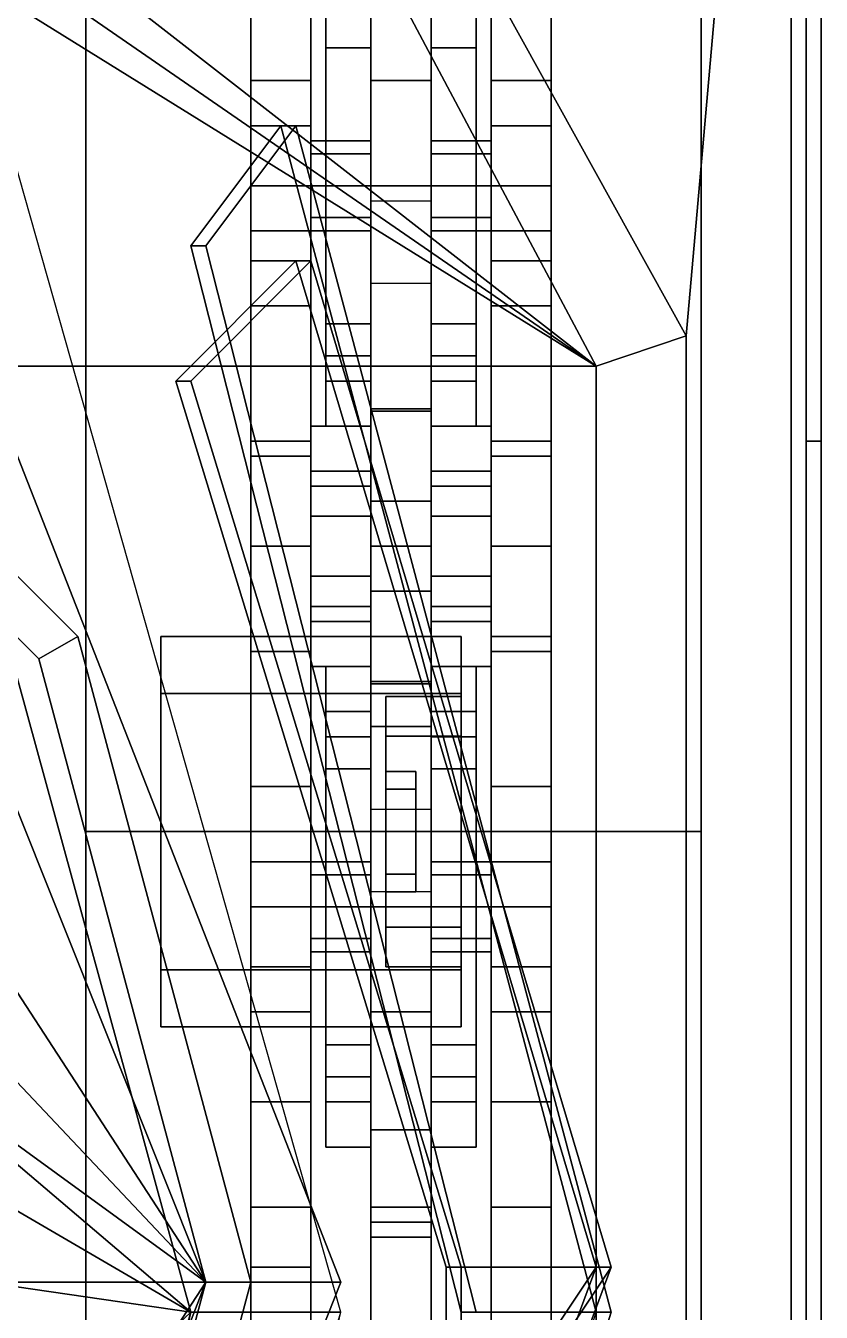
# Model space of a CAD drawing. Header units: millimetres. Extents: x -1.2 to 1.2, y -3.5 to 10.4.
# Drawn here: x 0.71 to 1.24, y -0.35 to 0.507 of the extents above; entities that cross this region are included whole.
import ezdxf

# ---------------------------------------------------------------- set-up
doc = ezdxf.new("R2010")
doc.units = ezdxf.units.MM
for name, color, linetype in [('fenders', 6, 'Continuous'), ('side_screens', 3, 'Continuous'), ('suspension', 5, 'Continuous'), ('tracks', 3, 'Continuous'), ('turret', 2, 'Continuous'), ('turret_screens', 3, 'Continuous'), ('wheels', 2, 'Continuous')]:
    doc.layers.add(name, color=color, linetype=linetype)

msp = doc.modelspace()

# ---------------------------------------------------------------- linework, layer by layer
for points in [[(0.71, 1.09332, 1.18587), (0.71, 0.99364, 1.46), (1.09, 0.28, 1.46), (1.15, 0.3, 1.15203)], [(1.09, 0.28, 1.46), (0.71, 0.99364, 1.46), (0.3495, 0.8895, 1.46), (0.37, 0.84, 1.46)], [(1.09, 0.28, 1.46), (1.09, 0.28, 1.46), (0.37, 0.84, 1.46), (0.3495, 0.7905, 1.46)], [(1.09, 0.28, 1.46), (1.09, 0.28, 1.46), (0.3495, 0.7905, 1.46), (0.3, 0.77, 1.46)], [(0.3, 0.77, 1.46), (-0.69, 0.63, 1.46), (-1.09, 0.28, 1.46), (1.09, 0.28, 1.46)], [(1.15, 0.3, 1.15203), (1.09, 0.28, 1.46), (1.09, -0.81, 1.46), (1.15, -0.77, 1.10637)], [(1.09, 0.28, 1.46), (-1.09, 0.28, 1.46), (-1.09, -0.81, 1.46), (1.09, -0.81, 1.46)]]:
    msp.add_3dface(points)
at = {"layer": 'fenders'}
for points in [[(1.22, 1.15, 1.03), (1.22, 1.11, 1.14), (1.22, -2.56, 1.03), (1.22, -2.54332, 0.89)], [(1.22, 1.11, 1.14), (1.22, 1.09332, 1.18587), (1.22, -2.56, 1.03)], [(1.22, 1.09332, 1.18587), (0.71, 1.09332, 1.18587), (1.15, 0.3, 1.15203)], [(1.22, 1.09332, 1.18587), (1.15, 0.3, 1.15203), (1.15, -0.77, 1.10637), (1.22, -2.56, 1.03)]]:
    msp.add_3dface(points, dxfattribs=at)
at = {"layer": 'side_screens'}
for points in [[(1.23, 1.64, 0.69), (1.23, 1.32, 0.43), (1.23, -3.13, 0.43), (1.23, -3.21, 0.51)], [(1.23, 1.64, 1.22), (1.23, 1.64, 0.69), (1.23, -3.21, 0.51), (1.23, -3.21, 0.95)], [(1.23, 0.23, 1.5), (1.23, 1.64, 1.22), (1.23, -3.21, 0.95), (1.23, -2.9, 1.39)], [(1.24, 1.64, 1.22), (1.23, 1.64, 1.22), (1.23, 0.23, 1.5), (1.24, 0.23, 1.5)], [(1.24, -3.21, 0.51), (1.24, -3.13, 0.43), (1.24, 1.32, 0.43), (1.24, 1.64, 0.69)], [(1.24, -3.21, 0.95), (1.24, -3.21, 0.51), (1.24, 1.64, 0.69), (1.24, 1.64, 1.22)], [(1.24, -2.9, 1.39), (1.24, -3.21, 0.95), (1.24, 1.64, 1.22), (1.24, 0.23, 1.5)], [(1.24, -3.13, 0.43), (1.23, -3.13, 0.43), (1.23, 1.32, 0.43), (1.24, 1.32, 0.43)], [(1.23, 0.23, 1.5), (1.23, 0.23, 1.5), (1.23, -2.9, 1.39), (1.23, -1.76, 1.5)], [(1.24, 0.23, 1.5), (1.23, 0.23, 1.5), (1.23, -1.76, 1.5), (1.24, -1.76, 1.5)], [(1.24, -1.76, 1.5), (1.24, -2.9, 1.39), (1.24, 0.23, 1.5)]]:
    msp.add_3dface(points, dxfattribs=at)
at = {"layer": 'suspension'}
for points in [[(0.9, 0.93, 0.28), (0.86, 0.93, 0.28), (0.86, 0.37, 0.28), (0.9, 0.37, 0.28)], [(0.9, 0.37, 0.22), (0.86, 0.37, 0.22), (0.86, 0.93, 0.22), (0.9, 0.93, 0.22)], [(0.9, 0.37, 0.28), (0.9, 0.37, 0.22), (0.9, 0.93, 0.22), (0.9, 0.93, 0.28)], [(1.06, 0.37, 0.22), (1.02, 0.37, 0.22), (1.02, 0.93, 0.22), (1.06, 0.93, 0.22)], [(1.06, 0.93, 0.28), (1.02, 0.93, 0.28), (1.02, 0.37, 0.28), (1.06, 0.37, 0.28)], [(1.06, 0.37, 0.28), (1.06, 0.37, 0.22), (1.06, 0.93, 0.22), (1.06, 0.93, 0.28)], [(0.98, -0.43, 0.51), (0.94, -0.43, 0.51), (0.94, 0.75, 0.51), (0.98, 0.75, 0.51)], [(0.98, -0.43, 0.54), (0.98, -0.43, 0.51), (0.98, 0.75, 0.51), (0.98, 0.75, 0.54)], [(0.98, -0.28, 0.59), (0.98, -0.43, 0.54), (0.98, 0.75, 0.54), (0.98, 0.6, 0.59)], [(1.06, 0.53, 0.52), (1.06, 0.47, 0.43), (1.06, 0.6, 0.37), (1.06, 0.64, 0.46)], [(0.9, 0.47, 0.43), (0.86, 0.47, 0.43), (0.86, 0.6, 0.37), (0.9, 0.6, 0.37)], [(0.98, 0.6, 0.59), (0.94, 0.6, 0.59), (0.94, 0.47, 0.59), (0.98, 0.47, 0.59)], [(1.06, 0.47, 0.43), (1.02, 0.47, 0.43), (1.02, 0.6, 0.37), (1.06, 0.6, 0.37)], [(0.9, 0.53, 0.52), (0.86, 0.53, 0.52), (0.86, 0.44, 0.54), (0.9, 0.44, 0.54)], [(1.06, 0.53, 0.52), (1.02, 0.53, 0.52), (1.02, 0.44, 0.54), (1.06, 0.44, 0.54)], [(1.06, 0.44, 0.54), (1.06, 0.4, 0.44), (1.06, 0.47, 0.43), (1.06, 0.53, 0.52)], [(0.9, 0.4, 0.44), (0.86, 0.4, 0.44), (0.86, 0.47, 0.43), (0.9, 0.47, 0.43)], [(0.98, 0.47, 0.59), (0.94, 0.47, 0.59), (0.94, 0.47, 0.62), (0.98, 0.47, 0.62)], [(0.98, 0.47, 0.62), (0.94, 0.47, 0.62), (0.94, 0.28, 0.7), (0.98, 0.28, 0.7)], [(0.98, 0.28, 0.7), (0.98, 0.39, 0.59), (0.98, 0.47, 0.59), (0.98, 0.47, 0.62)], [(1.06, 0.4, 0.44), (1.02, 0.4, 0.44), (1.02, 0.47, 0.43), (1.06, 0.47, 0.43)], [(0.9, 0.44, 0.54), (0.86, 0.44, 0.54), (0.86, 0.32, 0.54), (0.9, 0.32, 0.54)], [(1.06, 0.44, 0.54), (1.02, 0.44, 0.54), (1.02, 0.32, 0.54), (1.06, 0.32, 0.54)], [(1.06, 0.32, 0.54), (1.06, 0.35, 0.44), (1.06, 0.4, 0.44), (1.06, 0.44, 0.54)], [(0.9, 0.35, 0.44), (0.86, 0.35, 0.44), (0.86, 0.4, 0.44), (0.9, 0.4, 0.44)], [(1.06, 0.35, 0.44), (1.02, 0.35, 0.44), (1.02, 0.4, 0.44), (1.06, 0.4, 0.44)], [(0.98, 0.28, 0.63), (0.94, 0.28, 0.63), (0.94, 0.39, 0.59), (0.98, 0.39, 0.59)], [(0.98, 0.28, 0.7), (0.98, 0.28, 0.63), (0.98, 0.39, 0.59), (0.98, 0.28, 0.7)], [(0.98, -0.015, 0.61), (0.98, -0.07, 0.59), (0.98, 0.39, 0.59), (0.98, 0.335, 0.61)], [(0.86, 0.37, 0.28), (0.86, 0.37, 0.22), (0.9, 0.37, 0.22), (0.9, 0.37, 0.28)], [(1.02, 0.37, 0.28), (1.02, 0.37, 0.22), (1.06, 0.37, 0.22), (1.06, 0.37, 0.28)], [(0.9, 0.23, 0.41), (0.86, 0.23, 0.41), (0.86, 0.35, 0.44), (0.9, 0.35, 0.44)], [(1.06, 0.23, 0.41), (1.02, 0.23, 0.41), (1.02, 0.35, 0.44), (1.06, 0.35, 0.44)], [(1.06, 0.22, 0.5), (1.06, 0.23, 0.41), (1.06, 0.35, 0.44), (1.06, 0.32, 0.54)], [(0.98, 0.335, 0.61), (0.94, 0.335, 0.61), (0.94, 0.25, 0.61), (0.98, 0.25, 0.61)], [(0.9, 0.32, 0.54), (0.86, 0.32, 0.54), (0.86, 0.22, 0.5), (0.9, 0.22, 0.5)], [(1.06, 0.32, 0.54), (1.02, 0.32, 0.54), (1.02, 0.22, 0.5), (1.06, 0.22, 0.5)], [(0.94, 0.28, 0.79), (0.94, 0.16, 0.82), (0.98, 0.16, 0.82), (0.98, 0.28, 0.79)], [(0.98, 0.25, 0.61), (0.94, 0.25, 0.61), (0.94, 0.28, 0.63), (0.98, 0.28, 0.63)], [(0.98, 0.28, 0.7), (0.94, 0.28, 0.7), (0.94, 0.28, 0.79), (0.98, 0.28, 0.79)], [(0.98, 0.28, 0.79), (0.98, 0.16, 0.82), (0.98, 0.25, 0.61), (0.98, 0.28, 0.63)], [(0.98, 0.16, 0.82), (0.98, 0.16, 0.82), (0.98, 0.07, 0.61), (0.98, 0.25, 0.61)], [(0.94, 0.21, 0.44), (0.9, 0.21, 0.44), (0.9, 0.24, 0.75), (0.94, 0.24, 0.75)], [(0.94, 0.24, 0.75), (0.9, 0.24, 0.75), (0.9, 0.18, 0.78), (0.94, 0.18, 0.78)], [(1.02, 0.21, 0.44), (0.98, 0.21, 0.44), (0.98, 0.24, 0.75), (1.02, 0.24, 0.75)], [(1.02, 0.24, 0.75), (0.98, 0.24, 0.75), (0.98, 0.18, 0.78), (1.02, 0.18, 0.78)], [(0.98, 0.24, 0.75), (0.98, 0.21, 0.44), (0.98, 0.11, 0.44), (0.98, 0.08, 0.75)], [(0.98, 0.18, 0.78), (0.98, 0.24, 0.75), (0.98, 0.08, 0.75), (0.98, 0.14, 0.78)], [(1.02, 0.08, 0.75), (1.02, 0.11, 0.44), (1.02, 0.21, 0.44), (1.02, 0.24, 0.75)], [(1.02, 0.14, 0.78), (1.02, 0.08, 0.75), (1.02, 0.24, 0.75), (1.02, 0.18, 0.78)], [(0.9, 0.16, 0.41), (0.86, 0.16, 0.41), (0.86, 0.23, 0.41), (0.9, 0.23, 0.41)], [(1.06, 0.16, 0.41), (1.02, 0.16, 0.41), (1.02, 0.23, 0.41), (1.06, 0.23, 0.41)], [(1.06, 0.23, 0.74), (1.02, 0.23, 0.74), (1.02, -1.85, 0.74), (1.06, -1.85, 0.74)], [(1.06, 0.23, 0.68), (1.02, 0.23, 0.68), (1.02, 0.23, 0.74), (1.06, 0.23, 0.74)], [(1.06, -1.85, 0.68), (1.02, -1.85, 0.68), (1.02, 0.23, 0.68), (1.06, 0.23, 0.68)], [(1.06, 0.16, 0.44), (1.06, 0.16, 0.41), (1.06, 0.23, 0.41), (1.06, 0.22, 0.5)], [(1.06, -1.85, 0.74), (1.06, -1.85, 0.68), (1.06, 0.23, 0.68), (1.06, 0.23, 0.74)], [(0.9, 0.22, 0.5), (0.86, 0.22, 0.5), (0.86, 0.16, 0.44), (0.9, 0.16, 0.44)], [(1.06, 0.22, 0.5), (1.02, 0.22, 0.5), (1.02, 0.16, 0.44), (1.06, 0.16, 0.44)], [(0.9, 0.2, 0.33), (0.9, 0.21, 0.44), (0.94, 0.21, 0.44), (0.94, 0.2, 0.33)], [(0.98, 0.2, 0.33), (0.98, 0.21, 0.44), (1.02, 0.21, 0.44), (1.02, 0.2, 0.33)], [(0.98, 0.12, 0.33), (0.98, 0.11, 0.44), (0.98, 0.21, 0.44), (0.98, 0.2, 0.33)], [(1.02, 0.2, 0.33), (1.02, 0.21, 0.44), (1.02, 0.11, 0.44), (1.02, 0.12, 0.33)], [(0.94, 0.12, 0.33), (0.9, 0.12, 0.33), (0.9, 0.2, 0.33), (0.94, 0.2, 0.33)], [(1.02, 0.12, 0.33), (0.98, 0.12, 0.33), (0.98, 0.2, 0.33), (1.02, 0.2, 0.33)], [(0.94, 0.18, 0.78), (0.9, 0.18, 0.78), (0.9, 0.14, 0.78), (0.94, 0.14, 0.78)], [(1.02, 0.18, 0.78), (0.98, 0.18, 0.78), (0.98, 0.14, 0.78), (1.02, 0.14, 0.78)], [(0.86, 0.1, 0.5), (0.9, 0.1, 0.5), (0.9, 0.16, 0.44), (0.86, 0.16, 0.44)], [(0.86, 0.16, 0.41), (0.9, 0.16, 0.41), (0.9, 0.09, 0.41), (0.86, 0.09, 0.41)], [(0.98, 0.04, 0.79), (0.98, 0.16, 0.82), (0.94, 0.16, 0.82), (0.94, 0.04, 0.79)], [(0.98, 0.04, 0.63), (0.98, 0.07, 0.61), (0.98, 0.16, 0.82), (0.98, 0.04, 0.79)], [(1.02, 0.16, 0.41), (1.06, 0.16, 0.41), (1.06, 0.09, 0.41), (1.02, 0.09, 0.41)], [(1.02, 0.1, 0.5), (1.06, 0.1, 0.5), (1.06, 0.16, 0.44), (1.02, 0.16, 0.44)], [(1.06, 0.1, 0.5), (1.06, 0.09, 0.41), (1.06, 0.16, 0.41), (1.06, 0.16, 0.44)], [(0.9, 0.14, 0.78), (0.9, 0.08, 0.75), (0.94, 0.08, 0.75), (0.94, 0.14, 0.78)], [(0.98, 0.14, 0.78), (0.98, 0.08, 0.75), (1.02, 0.08, 0.75), (1.02, 0.14, 0.78)], [(0.94, 0.11, 0.44), (0.9, 0.11, 0.44), (0.9, 0.12, 0.33), (0.94, 0.12, 0.33)], [(1.02, 0.11, 0.44), (0.98, 0.11, 0.44), (0.98, 0.12, 0.33), (1.02, 0.12, 0.33)], [(0.9, 0.08, 0.75), (0.9, 0.11, 0.44), (0.94, 0.11, 0.44), (0.94, 0.08, 0.75)], [(0.98, 0.08, 0.75), (0.98, 0.11, 0.44), (1.02, 0.11, 0.44), (1.02, 0.08, 0.75)], [(0.86, 0, 0.54), (0.9, 0, 0.54), (0.9, 0.1, 0.5), (0.86, 0.1, 0.5)], [(1.02, 0, 0.54), (1.06, 0, 0.54), (1.06, 0.1, 0.5), (1.02, 0.1, 0.5)], [(1.06, 0, 0.54), (1.06, -0.03, 0.44), (1.06, 0.09, 0.41), (1.06, 0.1, 0.5)], [(0.86, 0.09, 0.41), (0.9, 0.09, 0.41), (0.9, -0.03, 0.44), (0.86, -0.03, 0.44)], [(1.02, 0.09, 0.41), (1.06, 0.09, 0.41), (1.06, -0.03, 0.44), (1.02, -0.03, 0.44)], [(0.94, 0.07, 0.61), (0.98, 0.07, 0.61), (0.98, 0.04, 0.63), (0.94, 0.04, 0.63)], [(0.98, 0.07, 0.61), (0.94, 0.07, 0.61), (0.94, -0.015, 0.61), (0.98, -0.015, 0.61)], [(0.94, 0.04, 0.7), (0.98, 0.04, 0.7), (0.98, 0.04, 0.79), (0.94, 0.04, 0.79)], [(0.94, -0.15, 0.62), (0.98, -0.15, 0.62), (0.98, 0.04, 0.7), (0.94, 0.04, 0.7)], [(0.94, 0.04, 0.63), (0.98, 0.04, 0.63), (0.98, -0.07, 0.59), (0.94, -0.07, 0.59)], [(0.98, 0.04, 0.7), (0.98, -0.07, 0.59), (0.98, 0.04, 0.63), (0.98, 0.04, 0.7)], [(0.98, -0.15, 0.62), (0.98, -0.15, 0.59), (0.98, -0.07, 0.59), (0.98, 0.04, 0.7)], [(0.86, -0.12, 0.54), (0.9, -0.12, 0.54), (0.9, 0, 0.54), (0.86, 0, 0.54)], [(1.02, -0.12, 0.54), (1.06, -0.12, 0.54), (1.06, 0, 0.54), (1.02, 0, 0.54)], [(1.06, -0.12, 0.54), (1.06, -0.08, 0.44), (1.06, -0.03, 0.44), (1.06, 0, 0.54)], [(0.86, -0.03, 0.44), (0.9, -0.03, 0.44), (0.9, -0.08, 0.44), (0.86, -0.08, 0.44)], [(1.02, -0.03, 0.44), (1.06, -0.03, 0.44), (1.06, -0.08, 0.44), (1.02, -0.08, 0.44)], [(0.9, -0.61, 0.22), (0.86, -0.61, 0.22), (0.86, -0.05, 0.22), (0.9, -0.05, 0.22)], [(0.9, -0.05, 0.22), (0.86, -0.05, 0.22), (0.86, -0.05, 0.28), (0.9, -0.05, 0.28)], [(0.9, -0.05, 0.28), (0.86, -0.05, 0.28), (0.86, -0.61, 0.28), (0.9, -0.61, 0.28)], [(0.9, -0.61, 0.28), (0.9, -0.61, 0.22), (0.9, -0.05, 0.22), (0.9, -0.05, 0.28)], [(1.06, -0.05, 0.28), (1.02, -0.05, 0.28), (1.02, -0.61, 0.28), (1.06, -0.61, 0.28)], [(1.06, -0.61, 0.22), (1.02, -0.61, 0.22), (1.02, -0.05, 0.22), (1.06, -0.05, 0.22)], [(1.06, -0.05, 0.22), (1.02, -0.05, 0.22), (1.02, -0.05, 0.28), (1.06, -0.05, 0.28)], [(1.06, -0.61, 0.28), (1.06, -0.61, 0.22), (1.06, -0.05, 0.22), (1.06, -0.05, 0.28)], [(0.86, -0.08, 0.44), (0.9, -0.08, 0.44), (0.9, -0.15, 0.43), (0.86, -0.15, 0.43)], [(1.02, -0.08, 0.44), (1.06, -0.08, 0.44), (1.06, -0.15, 0.43), (1.02, -0.15, 0.43)], [(1.06, -0.21, 0.52), (1.06, -0.15, 0.43), (1.06, -0.08, 0.44), (1.06, -0.12, 0.54)], [(0.86, -0.21, 0.52), (0.9, -0.21, 0.52), (0.9, -0.12, 0.54), (0.86, -0.12, 0.54)], [(1.02, -0.21, 0.52), (1.06, -0.21, 0.52), (1.06, -0.12, 0.54), (1.02, -0.12, 0.54)], [(0.86, -0.15, 0.43), (0.9, -0.15, 0.43), (0.9, -0.28, 0.37), (0.86, -0.28, 0.37)], [(0.94, -0.15, 0.59), (0.98, -0.15, 0.59), (0.98, -0.15, 0.62), (0.94, -0.15, 0.62)], [(0.94, -0.15, 0.59), (0.94, -0.28, 0.59), (0.98, -0.28, 0.59), (0.98, -0.15, 0.59)], [(1.02, -0.15, 0.43), (1.06, -0.15, 0.43), (1.06, -0.28, 0.37), (1.02, -0.28, 0.37)], [(1.06, -0.32, 0.46), (1.06, -0.28, 0.37), (1.06, -0.15, 0.43), (1.06, -0.21, 0.52)], [(0.86, -0.32, 0.46), (0.9, -0.32, 0.46), (0.9, -0.21, 0.52), (0.86, -0.21, 0.52)], [(1.02, -0.32, 0.46), (1.06, -0.32, 0.46), (1.06, -0.21, 0.52), (1.02, -0.21, 0.52)], [(0.86, -0.28, 0.37), (0.9, -0.28, 0.37), (0.9, -0.36, 0.37), (0.86, -0.36, 0.37)], [(0.94, -0.28, 0.59), (0.94, -0.43, 0.54), (0.98, -0.43, 0.54), (0.98, -0.28, 0.59)], [(1.02, -0.28, 0.37), (1.06, -0.28, 0.37), (1.06, -0.36, 0.37), (1.02, -0.36, 0.37)], [(1.06, -0.38, 0.43), (1.06, -0.36, 0.37), (1.06, -0.28, 0.37), (1.06, -0.32, 0.46)], [(0.98, -0.3, 0.19), (0.94, -0.3, 0.19), (0.94, -0.3, 0.44), (0.98, -0.3, 0.44)], [(0.98, -0.36, 0.19), (0.94, -0.36, 0.19), (0.94, -0.3, 0.19), (0.98, -0.3, 0.19)], [(0.98, -0.3, 0.44), (0.98, -0.36, 0.44), (0.98, -0.36, 0.19), (0.98, -0.3, 0.19)], [(0.9, -0.36, 0.52), (0.9, -0.32, 0.46), (0.86, -0.32, 0.46), (0.86, -0.36, 0.52)], [(1.06, -0.36, 0.52), (1.06, -0.32, 0.46), (1.02, -0.32, 0.46), (1.02, -0.36, 0.52)], [(1.06, -0.41, 0.49), (1.06, -0.38, 0.43), (1.06, -0.32, 0.46), (1.06, -0.36, 0.52)]]:
    msp.add_3dface(points, dxfattribs=at)
at = {"layer": 'tracks'}
for points in [[(1.16, 0.94, 0.04), (0.75, 0.94, 0.04), (0.75, -2.53, 0.04), (1.16, -2.53, 0.04)], [(0.75, 0.94, 0.04), (0.75, 0.94), (0.75, -2.53), (0.75, -2.53, 0.04)], [(1.16, -2.53, 0.04), (1.16, -2.53), (1.16, 0.94), (1.16, 0.94, 0.04)], [(0.75, -0.03, 1.04), (1.16, -0.03, 1.04), (1.16, 0.86, 1.09), (0.75, 0.86, 1.09)], [(0.75, 0.86, 1.05), (1.16, 0.86, 1.05), (1.16, -0.03, 1), (0.75, -0.03, 1)], [(0.75, -0.03, 1), (0.75, -0.03, 1.04), (0.75, 0.86, 1.09), (0.75, 0.86, 1.05)], [(1.16, 0.86, 1.05), (1.16, 0.86, 1.09), (1.16, -0.03, 1.04), (1.16, -0.03, 1)], [(0.75, -0.78, 1.01), (1.16, -0.78, 1.01), (1.16, -0.03, 1.04), (0.75, -0.03, 1.04)], [(0.75, -0.03, 1), (1.16, -0.03, 1), (1.16, -0.78, 0.97), (0.75, -0.78, 0.97)], [(0.75, -0.78, 0.97), (0.75, -0.78, 1.01), (0.75, -0.03, 1.04), (0.75, -0.03, 1)], [(1.16, -0.03, 1), (1.16, -0.03, 1.04), (1.16, -0.78, 1.01), (1.16, -0.78, 0.97)]]:
    msp.add_3dface(points, dxfattribs=at)
at = {"layer": 'turret'}
for points in [[(0.82, -0.35, 2), (0.92, -0.35, 1.55), (0.69, 0.46, 1.55), (0.62, 0.38, 2)], [(0.82, -0.35, -2.42), (0.92, -0.35, -2.87), (0.69, 0.46, -2.87), (0.62, 0.38, -2.42)], [(0.74478, 0.1, 1.48), (0.43, 0.41478, 1.48), (0.415, 0.3888, 1.48), (0.7188, 0.085, 1.48)], [(0.74478, 0.1, 3.47), (0.43, 0.41478, 3.47), (0.415, 0.3888, 3.47), (0.7188, 0.085, 3.47)], [(0.74478, 0.1, -2.94), (0.43, 0.41478, -2.94), (0.415, 0.3888, -2.94), (0.7188, 0.085, -2.94)], [(0.74478, 0.1, 1.46), (0.43, 0.41478, 1.46), (0.43, 0.41478, 1.48), (0.74478, 0.1, 1.48)], [(0.74478, 0.1, 3.45), (0.43, 0.41478, 3.45), (0.43, 0.41478, 3.47), (0.74478, 0.1, 3.47)], [(0.74478, 0.1, -2.96), (0.43, 0.41478, -2.96), (0.43, 0.41478, -2.94), (0.74478, 0.1, -2.94)], [(0.92, -0.33, 3.54), (-0.92, -0.33, 3.54), (-0.63, 0.41, 3.54), (0.63, 0.41, 3.54)], [(0.83, -0.33, 4), (0.92, -0.33, 3.54), (0.63, 0.41, 3.54), (0.57, 0.32, 4)], [(0.7188, 0.085, 1.48), (0.415, 0.3888, 1.48), (0.415, 0.3888, 1.55), (0.7188, 0.085, 1.55)], [(0.7188, 0.085, 3.47), (0.415, 0.3888, 3.47), (0.415, 0.3888, 3.54), (0.7188, 0.085, 3.54)], [(0.7188, 0.085, -2.94), (0.415, 0.3888, -2.94), (0.415, 0.3888, -2.87), (0.7188, 0.085, -2.87)], [(0.6795, -0.2305, -2.42), (0.82, -0.35, -2.42), (0.62, 0.38, -2.42), (0.51, 0.3, -2.42)], [(0.82, -0.35, 2), (0.62, 0.38, 2), (0.6795, -0.2305, 2), (0.7, -0.28, 2)], [(0.83, -0.33, 4), (0.57, 0.32, 4), (0.6595, -0.0505, 4), (0.68, -0.1, 4)], [(0.86, -0.33, 1.48), (0.74478, 0.1, 1.48), (0.7188, 0.085, 1.48), (0.83, -0.33, 1.48)], [(0.86, -0.33, 3.47), (0.74478, 0.1, 3.47), (0.7188, 0.085, 3.47), (0.83, -0.33, 3.47)], [(0.86, -0.33, -2.94), (0.74478, 0.1, -2.94), (0.7188, 0.085, -2.94), (0.83, -0.33, -2.94)], [(0.86, -0.33, 1.46), (0.74478, 0.1, 1.46), (0.74478, 0.1, 1.48), (0.86, -0.33, 1.48)], [(0.86, -0.33, 3.45), (0.74478, 0.1, 3.45), (0.74478, 0.1, 3.47), (0.86, -0.33, 3.47)], [(0.86, -0.33, -2.96), (0.74478, 0.1, -2.96), (0.74478, 0.1, -2.94), (0.86, -0.33, -2.94)], [(0.83, -0.33, 1.48), (0.7188, 0.085, 1.48), (0.7188, 0.085, 1.55), (0.83, -0.33, 1.55)], [(0.83, -0.33, 3.47), (0.7188, 0.085, 3.47), (0.7188, 0.085, 3.54), (0.83, -0.33, 3.54)], [(0.83, -0.33, -2.94), (0.7188, 0.085, -2.94), (0.7188, 0.085, -2.87), (0.83, -0.33, -2.87)], [(0.83, -0.33, 4), (0.83, -0.33, 4), (0.68, -0.1, 4), (0.6595, -0.1495, 4)], [(0.83, -0.33, 4), (0.83, -0.33, 4), (0.6595, -0.1495, 4), (0.61, -0.17, 4)], [(0.38, -1.02, 4), (0.83, -0.33, 4), (0.61, -0.17, 4), (0.38, -0.35, 4)], [(0.82, -0.35, -2.42), (0.82, -0.35, -2.42), (0.6795, -0.2305, -2.42), (0.7, -0.28, -2.42)], [(0.82, -0.35, 2), (0.82, -0.35, 2), (0.7, -0.28, 2), (0.6795, -0.3295, 2)], [(0.82, -0.35, -2.42), (0.82, -0.35, -2.42), (0.7, -0.28, -2.42), (0.6795, -0.3295, -2.42)], [(-0.92, -0.33, 3.54), (0.92, -0.33, 3.54), (0.46, -1.49, 3.54), (-0.46, -1.49, 3.54)], [(0.38, -1.49, 4), (0.46, -1.49, 3.54), (0.92, -0.33, 3.54), (0.83, -0.33, 4)], [(0.38, -1.02, 4), (0.38, -1.49, 4), (0.38, -1.49, 4), (0.83, -0.33, 4)], [(0.48, -0.67, 2), (0.82, -0.35, 2), (0.6795, -0.3295, 2), (0.63, -0.35, 2)], [(0.62471, -1.18, -2.42), (0.82, -0.35, -2.42), (0.6795, -0.3295, -2.42), (0.63, -0.35, -2.42)], [(0.7188, -0.745, 1.48), (0.83, -0.33, 1.48), (0.83, -0.33, 1.55), (0.7188, -0.745, 1.55)], [(0.74478, -0.76, 1.48), (0.86, -0.33, 1.48), (0.83, -0.33, 1.48), (0.7188, -0.745, 1.48)], [(0.74478, -0.76, 3.47), (0.86, -0.33, 3.47), (0.83, -0.33, 3.47), (0.7188, -0.745, 3.47)], [(0.7188, -0.745, 3.47), (0.83, -0.33, 3.47), (0.83, -0.33, 3.54), (0.7188, -0.745, 3.54)], [(0.74478, -0.76, -2.94), (0.86, -0.33, -2.94), (0.83, -0.33, -2.94), (0.7188, -0.745, -2.94)], [(0.7188, -0.745, -2.94), (0.83, -0.33, -2.94), (0.83, -0.33, -2.87), (0.7188, -0.745, -2.87)], [(0.74478, -0.76, 1.46), (0.86, -0.33, 1.46), (0.86, -0.33, 1.48), (0.74478, -0.76, 1.48)], [(0.74478, -0.76, 3.45), (0.86, -0.33, 3.45), (0.86, -0.33, 3.47), (0.74478, -0.76, 3.47)], [(0.74478, -0.76, -2.96), (0.86, -0.33, -2.96), (0.86, -0.33, -2.94), (0.74478, -0.76, -2.94)], [(0.29, -1.3, 2), (0.46, -1.62, 2), (0.82, -0.35, 2), (0.48, -0.67, 2)], [(0.46, -1.62, 2), (0.54, -1.62, 1.55), (0.92, -0.35, 1.55), (0.82, -0.35, 2)], [(0.62471, -1.18, -2.42), (0.65882, -1.46, -2.87), (0.92, -0.35, -2.87), (0.82, -0.35, -2.42)]]:
    msp.add_3dface(points, dxfattribs=at)
at = {"layer": 'turret_screens'}
for points in [[(0.82, 0.36, -2.43), (0.88, 0.44, -2.86), (1.09, -0.35, -2.86), (1, -0.35, -2.43)], [(0.89, 0.44, -2.86), (0.88, 0.44, -2.86), (0.82, 0.36, -2.43), (0.83, 0.36, -2.43)], [(1.01, -0.35, -2.43), (1.1, -0.35, -2.86), (0.89, 0.44, -2.86), (0.83, 0.36, -2.43)], [(1.1, -0.35, -2.86), (1.09, -0.35, -2.86), (0.88, 0.44, -2.86), (0.89, 0.44, -2.86)], [(0.83, 0.36, -2.43), (0.82, 0.36, -2.43), (1, -0.35, -2.43), (1.01, -0.35, -2.43)], [(0.81, 0.27, 1.97), (0.89, 0.35, 1.55), (1.09, -0.32, 1.55), (0.99, -0.32, 1.97)], [(0.9, 0.35, 1.55), (0.89, 0.35, 1.55), (0.81, 0.27, 1.97), (0.82, 0.27, 1.97)], [(1, -0.32, 1.97), (1.1, -0.32, 1.55), (0.9, 0.35, 1.55), (0.82, 0.27, 1.97)], [(1.1, -0.32, 1.55), (1.09, -0.32, 1.55), (0.89, 0.35, 1.55), (0.9, 0.35, 1.55)], [(0.82, 0.27, 1.97), (0.81, 0.27, 1.97), (0.99, -0.32, 1.97), (1, -0.32, 1.97)], [(0.99, -0.47, 2.03), (1.09, -0.32, 1.55), (0.5937, -1.66, 1.55), (0.49417, -1.66, 2.03)], [(0.5, -1.67, 2.03), (0.6, -1.67, 1.55), (1.1, -0.32, 1.55), (1, -0.47, 2.03)], [(1.09, -0.32, 1.55), (1.1, -0.32, 1.55), (0.6, -1.67, 1.55), (0.5937, -1.66, 1.55)], [(0.99, -0.32, 1.97), (1.09, -0.32, 1.55), (1.09, -0.32, 1.55), (0.99, -0.47, 2.03)], [(0.99, -0.47, 2.03), (1, -0.47, 2.03), (1, -0.32, 1.97), (0.99, -0.32, 1.97)], [(1, -0.47, 2.03), (1.1, -0.32, 1.55), (1.1, -0.32, 1.55), (1, -0.32, 1.97)], [(0.63437, -1.78, -2.77), (0.73875, -1.5, -2.86), (1.1, -0.35, -2.86)], [(1.09, -0.35, -2.86), (1.1, -0.35, -2.86), (0.73875, -1.5, -2.86), (0.72875, -1.5, -2.86)]]:
    msp.add_3dface(points, dxfattribs=at)
at = {"layer": 'wheels'}
for points in [[(0.91, 0.51314, 0.36314), (0.91, 0.56, 0.25), (0.91, 0.53, 0.25), (0.91, 0.49192, 0.34192)], [(0.91, 0.56, 0.25), (0.91, 0.51314, 0.13686), (0.91, 0.49192, 0.15808), (0.91, 0.53, 0.25)], [(1.01, 0.49192, 0.34192), (1.01, 0.53, 0.25), (1.01, 0.56, 0.25), (1.01, 0.51314, 0.36314)], [(1.01, 0.53, 0.25), (1.01, 0.49192, 0.15808), (1.01, 0.51314, 0.13686), (1.01, 0.56, 0.25)], [(0.98, 0.4, 0.46), (0.98, 0.54849, 0.39849), (0.94, 0.54849, 0.39849), (0.94, 0.4, 0.46)], [(0.94, 0.4, 0.46), (0.94, 0.54849, 0.39849), (0.94, 0.51314, 0.36314), (0.94, 0.4, 0.41)], [(0.94, 0.54849, 0.10151), (0.94, 0.4, 0.04), (0.94, 0.4, 0.09), (0.94, 0.51314, 0.13686)], [(0.98, 0.54849, 0.10151), (0.98, 0.4, 0.04), (0.94, 0.4, 0.04), (0.94, 0.54849, 0.10151)], [(0.98, 0.4, 0.41), (0.98, 0.51314, 0.36314), (0.98, 0.54849, 0.39849), (0.98, 0.4, 0.46)], [(0.98, 0.51314, 0.13686), (0.98, 0.4, 0.09), (0.98, 0.4, 0.04), (0.98, 0.54849, 0.10151)], [(0.94, 0.53, 0.25), (0.94, 0.49192, 0.34192), (0.91, 0.49192, 0.34192), (0.91, 0.53, 0.25)], [(0.94, 0.49192, 0.15808), (0.94, 0.53, 0.25), (0.91, 0.53, 0.25), (0.91, 0.49192, 0.15808)], [(0.94, 0.43, 0.25), (0.94, 0.42121, 0.27121), (0.94, 0.49192, 0.34192), (0.94, 0.53, 0.25)], [(0.94, 0.42121, 0.22879), (0.94, 0.43, 0.25), (0.94, 0.53, 0.25), (0.94, 0.49192, 0.15808)], [(0.98, 0.53, 0.25), (0.98, 0.49192, 0.34192), (0.98, 0.42121, 0.27121), (0.98, 0.43, 0.25)], [(1.01, 0.53, 0.25), (1.01, 0.49192, 0.34192), (0.98, 0.49192, 0.34192), (0.98, 0.53, 0.25)], [(0.98, 0.49192, 0.15808), (0.98, 0.53, 0.25), (0.98, 0.43, 0.25), (0.98, 0.42121, 0.22879)], [(1.01, 0.49192, 0.15808), (1.01, 0.53, 0.25), (0.98, 0.53, 0.25), (0.98, 0.49192, 0.15808)], [(0.94, 0.4, 0.41), (0.94, 0.51314, 0.36314), (0.91, 0.51314, 0.36314), (0.91, 0.4, 0.41)], [(0.91, 0.4, 0.41), (0.91, 0.51314, 0.36314), (0.91, 0.49192, 0.34192), (0.91, 0.4, 0.38)], [(0.91, 0.51314, 0.13686), (0.91, 0.4, 0.09), (0.91, 0.4, 0.12), (0.91, 0.49192, 0.15808)], [(0.94, 0.51314, 0.13686), (0.94, 0.4, 0.09), (0.91, 0.4, 0.09), (0.91, 0.51314, 0.13686)], [(1.01, 0.4, 0.41), (1.01, 0.51314, 0.36314), (0.98, 0.51314, 0.36314), (0.98, 0.4, 0.41)], [(1.01, 0.51314, 0.13686), (1.01, 0.4, 0.09), (0.98, 0.4, 0.09), (0.98, 0.51314, 0.13686)], [(1.01, 0.4, 0.38), (1.01, 0.49192, 0.34192), (1.01, 0.51314, 0.36314), (1.01, 0.4, 0.41)], [(1.01, 0.49192, 0.15808), (1.01, 0.4, 0.12), (1.01, 0.4, 0.09), (1.01, 0.51314, 0.13686)], [(0.94, 0.49192, 0.34192), (0.94, 0.4, 0.38), (0.91, 0.4, 0.38), (0.91, 0.49192, 0.34192)], [(0.94, 0.4, 0.12), (0.94, 0.49192, 0.15808), (0.91, 0.49192, 0.15808), (0.91, 0.4, 0.12)], [(0.94, 0.42121, 0.27121), (0.94, 0.4, 0.28), (0.94, 0.4, 0.38), (0.94, 0.49192, 0.34192)], [(0.94, 0.4, 0.22), (0.94, 0.42121, 0.22879), (0.94, 0.49192, 0.15808), (0.94, 0.4, 0.12)], [(1.01, 0.49192, 0.34192), (1.01, 0.4, 0.38), (0.98, 0.4, 0.38), (0.98, 0.49192, 0.34192)], [(0.98, 0.49192, 0.34192), (0.98, 0.4, 0.38), (0.98, 0.4, 0.28), (0.98, 0.42121, 0.27121)], [(0.98, 0.4, 0.12), (0.98, 0.49192, 0.15808), (0.98, 0.42121, 0.22879), (0.98, 0.4, 0.22)], [(1.01, 0.4, 0.12), (1.01, 0.49192, 0.15808), (0.98, 0.49192, 0.15808), (0.98, 0.4, 0.12)], [(0.94, 0.42121, 0.27121), (0.94, 0.43, 0.25), (0.9, 0.43, 0.25), (0.9, 0.42121, 0.27121)], [(0.94, 0.43, 0.25), (0.94, 0.42121, 0.22879), (0.9, 0.42121, 0.22879), (0.9, 0.43, 0.25)], [(1.02, 0.42121, 0.27121), (1.02, 0.43, 0.25), (0.98, 0.43, 0.25), (0.98, 0.42121, 0.27121)], [(1.02, 0.43, 0.25), (1.02, 0.42121, 0.22879), (0.98, 0.42121, 0.22879), (0.98, 0.43, 0.25)], [(0.94, 0.4, 0.28), (0.94, 0.42121, 0.27121), (0.9, 0.42121, 0.27121), (0.9, 0.4, 0.28)], [(0.94, 0.42121, 0.22879), (0.94, 0.4, 0.22), (0.9, 0.4, 0.22), (0.9, 0.42121, 0.22879)], [(1.02, 0.4, 0.28), (1.02, 0.42121, 0.27121), (0.98, 0.42121, 0.27121), (0.98, 0.4, 0.28)], [(1.02, 0.42121, 0.22879), (1.02, 0.4, 0.22), (0.98, 0.4, 0.22), (0.98, 0.42121, 0.22879)], [(0.94, 0.37879, 0.27121), (0.94, 0.4, 0.28), (0.9, 0.4, 0.28), (0.9, 0.37879, 0.27121)], [(0.94, 0.4, 0.22), (0.94, 0.37879, 0.22879), (0.9, 0.37879, 0.22879), (0.9, 0.4, 0.22)], [(0.91, 0.4, 0.09), (0.91, 0.28686, 0.13686), (0.91, 0.30808, 0.15808), (0.91, 0.4, 0.12)], [(0.94, 0.4, 0.09), (0.94, 0.28686, 0.13686), (0.91, 0.28686, 0.13686), (0.91, 0.4, 0.09)], [(0.94, 0.30808, 0.15808), (0.94, 0.4, 0.12), (0.91, 0.4, 0.12), (0.91, 0.30808, 0.15808)], [(0.91, 0.28686, 0.36314), (0.91, 0.4, 0.41), (0.91, 0.4, 0.38), (0.91, 0.30808, 0.34192)], [(0.94, 0.28686, 0.36314), (0.94, 0.4, 0.41), (0.91, 0.4, 0.41), (0.91, 0.28686, 0.36314)], [(0.94, 0.4, 0.38), (0.94, 0.30808, 0.34192), (0.91, 0.30808, 0.34192), (0.91, 0.4, 0.38)], [(0.94, 0.37879, 0.22879), (0.94, 0.4, 0.22), (0.94, 0.4, 0.12), (0.94, 0.30808, 0.15808)], [(0.94, 0.4, 0.04), (0.94, 0.25151, 0.10151), (0.94, 0.28686, 0.13686), (0.94, 0.4, 0.09)], [(0.98, 0.4, 0.04), (0.98, 0.25151, 0.10151), (0.94, 0.25151, 0.10151), (0.94, 0.4, 0.04)], [(0.94, 0.4, 0.28), (0.94, 0.37879, 0.27121), (0.94, 0.30808, 0.34192), (0.94, 0.4, 0.38)], [(0.94, 0.25151, 0.39849), (0.94, 0.4, 0.46), (0.94, 0.4, 0.41), (0.94, 0.28686, 0.36314)], [(0.98, 0.25151, 0.39849), (0.98, 0.4, 0.46), (0.94, 0.4, 0.46), (0.94, 0.25151, 0.39849)], [(1.02, 0.37879, 0.27121), (1.02, 0.4, 0.28), (0.98, 0.4, 0.28), (0.98, 0.37879, 0.27121)], [(1.02, 0.4, 0.22), (1.02, 0.37879, 0.22879), (0.98, 0.37879, 0.22879), (0.98, 0.4, 0.22)], [(0.98, 0.30808, 0.15808), (0.98, 0.4, 0.12), (0.98, 0.4, 0.22), (0.98, 0.37879, 0.22879)], [(1.01, 0.4, 0.09), (1.01, 0.28686, 0.13686), (0.98, 0.28686, 0.13686), (0.98, 0.4, 0.09)], [(0.98, 0.4, 0.09), (0.98, 0.28686, 0.13686), (0.98, 0.25151, 0.10151), (0.98, 0.4, 0.04)], [(1.01, 0.30808, 0.15808), (1.01, 0.4, 0.12), (0.98, 0.4, 0.12), (0.98, 0.30808, 0.15808)], [(0.98, 0.4, 0.38), (0.98, 0.30808, 0.34192), (0.98, 0.37879, 0.27121), (0.98, 0.4, 0.28)], [(1.01, 0.28686, 0.36314), (1.01, 0.4, 0.41), (0.98, 0.4, 0.41), (0.98, 0.28686, 0.36314)], [(0.98, 0.28686, 0.36314), (0.98, 0.4, 0.41), (0.98, 0.4, 0.46), (0.98, 0.25151, 0.39849)], [(1.01, 0.4, 0.38), (1.01, 0.30808, 0.34192), (0.98, 0.30808, 0.34192), (0.98, 0.4, 0.38)], [(1.01, 0.4, 0.12), (1.01, 0.30808, 0.15808), (1.01, 0.28686, 0.13686), (1.01, 0.4, 0.09)], [(1.01, 0.30808, 0.34192), (1.01, 0.4, 0.38), (1.01, 0.4, 0.41), (1.01, 0.28686, 0.36314)], [(0.94, 0.37, 0.25), (0.94, 0.37879, 0.27121), (0.9, 0.37879, 0.27121), (0.9, 0.37, 0.25)], [(0.94, 0.37879, 0.22879), (0.94, 0.37, 0.25), (0.9, 0.37, 0.25), (0.9, 0.37879, 0.22879)], [(0.94, 0.37, 0.25), (0.94, 0.37879, 0.22879), (0.94, 0.30808, 0.15808), (0.94, 0.27, 0.25)], [(0.94, 0.37879, 0.27121), (0.94, 0.37, 0.25), (0.94, 0.27, 0.25), (0.94, 0.30808, 0.34192)], [(1.02, 0.37, 0.25), (1.02, 0.37879, 0.27121), (0.98, 0.37879, 0.27121), (0.98, 0.37, 0.25)], [(1.02, 0.37879, 0.22879), (1.02, 0.37, 0.25), (0.98, 0.37, 0.25), (0.98, 0.37879, 0.22879)], [(0.98, 0.27, 0.25), (0.98, 0.30808, 0.15808), (0.98, 0.37879, 0.22879), (0.98, 0.37, 0.25)], [(0.98, 0.30808, 0.34192), (0.98, 0.27, 0.25), (0.98, 0.37, 0.25), (0.98, 0.37879, 0.27121)], [(0.91, 0.28686, 0.13686), (0.91, 0.24, 0.25), (0.91, 0.27, 0.25), (0.91, 0.30808, 0.15808)], [(0.94, 0.27, 0.25), (0.94, 0.30808, 0.15808), (0.91, 0.30808, 0.15808), (0.91, 0.27, 0.25)], [(0.91, 0.24, 0.25), (0.91, 0.28686, 0.36314), (0.91, 0.30808, 0.34192), (0.91, 0.27, 0.25)], [(0.94, 0.30808, 0.34192), (0.94, 0.27, 0.25), (0.91, 0.27, 0.25), (0.91, 0.30808, 0.34192)], [(1.01, 0.27, 0.25), (1.01, 0.30808, 0.15808), (0.98, 0.30808, 0.15808), (0.98, 0.27, 0.25)], [(1.01, 0.30808, 0.34192), (1.01, 0.27, 0.25), (0.98, 0.27, 0.25), (0.98, 0.30808, 0.34192)], [(1.01, 0.30808, 0.15808), (1.01, 0.27, 0.25), (1.01, 0.24, 0.25), (1.01, 0.28686, 0.13686)], [(1.01, 0.27, 0.25), (1.01, 0.30808, 0.34192), (1.01, 0.28686, 0.36314), (1.01, 0.24, 0.25)], [(0.94, 0.28686, 0.13686), (0.94, 0.24, 0.25), (0.91, 0.24, 0.25), (0.91, 0.28686, 0.13686)], [(0.94, 0.24, 0.25), (0.94, 0.28686, 0.36314), (0.91, 0.28686, 0.36314), (0.91, 0.24, 0.25)], [(0.94, 0.25151, 0.10151), (0.94, 0.19, 0.25), (0.94, 0.24, 0.25), (0.94, 0.28686, 0.13686)], [(0.94, 0.19, 0.25), (0.94, 0.25151, 0.39849), (0.94, 0.28686, 0.36314), (0.94, 0.24, 0.25)], [(1.01, 0.28686, 0.13686), (1.01, 0.24, 0.25), (0.98, 0.24, 0.25), (0.98, 0.28686, 0.13686)], [(0.98, 0.28686, 0.13686), (0.98, 0.24, 0.25), (0.98, 0.19, 0.25), (0.98, 0.25151, 0.10151)], [(1.01, 0.24, 0.25), (1.01, 0.28686, 0.36314), (0.98, 0.28686, 0.36314), (0.98, 0.24, 0.25)], [(0.98, 0.24, 0.25), (0.98, 0.28686, 0.36314), (0.98, 0.25151, 0.39849), (0.98, 0.19, 0.25)], [(0.98, 0.25151, 0.10151), (0.98, 0.19, 0.25), (0.94, 0.19, 0.25), (0.94, 0.25151, 0.10151)], [(0.98, 0.19, 0.25), (0.98, 0.25151, 0.39849), (0.94, 0.25151, 0.39849), (0.94, 0.19, 0.25)], [(0.98, 0.13, 0.25), (0.98, 0.06849, 0.10151), (0.94, 0.06849, 0.10151), (0.94, 0.13, 0.25)], [(0.94, 0.13, 0.25), (0.94, 0.06849, 0.10151), (0.94, 0.03314, 0.13686), (0.94, 0.08, 0.25)], [(0.98, 0.06849, 0.39849), (0.98, 0.13, 0.25), (0.94, 0.13, 0.25), (0.94, 0.06849, 0.39849)], [(0.94, 0.06849, 0.39849), (0.94, 0.13, 0.25), (0.94, 0.08, 0.25), (0.94, 0.03314, 0.36314)], [(0.98, 0.08, 0.25), (0.98, 0.03314, 0.13686), (0.98, 0.06849, 0.10151), (0.98, 0.13, 0.25)], [(0.98, 0.03314, 0.36314), (0.98, 0.08, 0.25), (0.98, 0.13, 0.25), (0.98, 0.06849, 0.39849)], [(0.8, 0.06192, 0.77808), (0.8, 0.1, 0.87), (1, 0.1, 0.87), (1, 0.06192, 0.77808)], [(0.8, 0.1, 0.87), (0.8, 0.06192, 0.96192), (1, 0.06192, 0.96192), (1, 0.1, 0.87)], [(1, 0.1, 0.87), (1, 0.06192, 0.96192), (1, 0.03364, 0.93364), (1, 0.06, 0.87)], [(1, 0.06192, 0.77808), (1, 0.1, 0.87), (1, 0.06, 0.87), (1, 0.03364, 0.80636)], [(0.94, 0.08, 0.25), (0.94, 0.03314, 0.13686), (0.91, 0.03314, 0.13686), (0.91, 0.08, 0.25)], [(0.91, 0.08, 0.25), (0.91, 0.03314, 0.13686), (0.91, 0.01192, 0.15808), (0.91, 0.05, 0.25)], [(0.94, 0.03314, 0.36314), (0.94, 0.08, 0.25), (0.91, 0.08, 0.25), (0.91, 0.03314, 0.36314)], [(0.91, 0.03314, 0.36314), (0.91, 0.08, 0.25), (0.91, 0.05, 0.25), (0.91, 0.01192, 0.34192)], [(1.01, 0.08, 0.25), (1.01, 0.03314, 0.13686), (0.98, 0.03314, 0.13686), (0.98, 0.08, 0.25)], [(1.01, 0.03314, 0.36314), (1.01, 0.08, 0.25), (0.98, 0.08, 0.25), (0.98, 0.03314, 0.36314)], [(1.01, 0.05, 0.25), (1.01, 0.01192, 0.15808), (1.01, 0.03314, 0.13686), (1.01, 0.08, 0.25)], [(1.01, 0.01192, 0.34192), (1.01, 0.05, 0.25), (1.01, 0.08, 0.25), (1.01, 0.03314, 0.36314)], [(0.8, -0.03, 0.74), (0.8, 0.06192, 0.77808), (1, 0.06192, 0.77808), (1, -0.03, 0.74)], [(0.8, 0.06192, 0.96192), (0.8, -0.03, 1), (1, -0.03, 1), (1, 0.06192, 0.96192)], [(0.98, 0.06849, 0.10151), (0.98, -0.08, 0.04), (0.94, -0.08, 0.04), (0.94, 0.06849, 0.10151)], [(0.94, 0.06849, 0.10151), (0.94, -0.08, 0.04), (0.94, -0.08, 0.09), (0.94, 0.03314, 0.13686)], [(0.94, -0.08, 0.46), (0.94, 0.06849, 0.39849), (0.94, 0.03314, 0.36314), (0.94, -0.08, 0.41)], [(0.98, -0.08, 0.46), (0.98, 0.06849, 0.39849), (0.94, 0.06849, 0.39849), (0.94, -0.08, 0.46)], [(0.95, 0.06, 0.87), (0.95, 0.03364, 0.93364), (0.95, -0.00172, 0.89828), (0.95, 0.01, 0.87)], [(0.95, 0.03364, 0.80636), (0.95, 0.06, 0.87), (0.95, 0.01, 0.87), (0.95, -0.00172, 0.84172)], [(0.95, 0.06, 0.87), (0.95, 0.03364, 0.80636), (1, 0.03364, 0.80636), (1, 0.06, 0.87)], [(0.95, 0.03364, 0.93364), (0.95, 0.06, 0.87), (1, 0.06, 0.87), (1, 0.03364, 0.93364)], [(0.98, 0.03314, 0.13686), (0.98, -0.08, 0.09), (0.98, -0.08, 0.04), (0.98, 0.06849, 0.10151)], [(0.98, -0.08, 0.41), (0.98, 0.03314, 0.36314), (0.98, 0.06849, 0.39849), (0.98, -0.08, 0.46)], [(1, 0.06192, 0.96192), (1, -0.03, 1), (1, -0.03, 0.96), (1, 0.03364, 0.93364)], [(1, -0.03, 0.74), (1, 0.06192, 0.77808), (1, 0.03364, 0.80636), (1, -0.03, 0.78)], [(0.94, 0.01192, 0.15808), (0.94, 0.05, 0.25), (0.91, 0.05, 0.25), (0.91, 0.01192, 0.15808)], [(0.94, 0.05, 0.25), (0.94, 0.01192, 0.34192), (0.91, 0.01192, 0.34192), (0.91, 0.05, 0.25)], [(0.94, -0.05879, 0.22879), (0.94, -0.05, 0.25), (0.94, 0.05, 0.25), (0.94, 0.01192, 0.15808)], [(0.94, -0.05, 0.25), (0.94, -0.05879, 0.27121), (0.94, 0.01192, 0.34192), (0.94, 0.05, 0.25)], [(1.01, 0.01192, 0.15808), (1.01, 0.05, 0.25), (0.98, 0.05, 0.25), (0.98, 0.01192, 0.15808)], [(0.98, 0.01192, 0.15808), (0.98, 0.05, 0.25), (0.98, -0.05, 0.25), (0.98, -0.05879, 0.22879)], [(1.01, 0.05, 0.25), (1.01, 0.01192, 0.34192), (0.98, 0.01192, 0.34192), (0.98, 0.05, 0.25)], [(0.98, 0.05, 0.25), (0.98, 0.01192, 0.34192), (0.98, -0.05879, 0.27121), (0.98, -0.05, 0.25)], [(0.94, 0.03314, 0.13686), (0.94, -0.08, 0.09), (0.91, -0.08, 0.09), (0.91, 0.03314, 0.13686)], [(0.91, 0.03314, 0.13686), (0.91, -0.08, 0.09), (0.91, -0.08, 0.12), (0.91, 0.01192, 0.15808)], [(0.91, -0.08, 0.41), (0.91, 0.03314, 0.36314), (0.91, 0.01192, 0.34192), (0.91, -0.08, 0.38)], [(0.94, -0.08, 0.41), (0.94, 0.03314, 0.36314), (0.91, 0.03314, 0.36314), (0.91, -0.08, 0.41)], [(0.95, 0.03364, 0.93364), (0.95, -0.03, 0.96), (0.95, -0.03, 0.91), (0.95, -0.00172, 0.89828)], [(0.95, -0.03, 0.78), (0.95, 0.03364, 0.80636), (0.95, -0.00172, 0.84172), (0.95, -0.03, 0.83)], [(0.95, 0.03364, 0.80636), (0.95, -0.03, 0.78), (1, -0.03, 0.78), (1, 0.03364, 0.80636)], [(0.95, -0.03, 0.96), (0.95, 0.03364, 0.93364), (1, 0.03364, 0.93364), (1, -0.03, 0.96)], [(1.01, 0.03314, 0.13686), (1.01, -0.08, 0.09), (0.98, -0.08, 0.09), (0.98, 0.03314, 0.13686)], [(1.01, -0.08, 0.41), (1.01, 0.03314, 0.36314), (0.98, 0.03314, 0.36314), (0.98, -0.08, 0.41)], [(1.01, 0.01192, 0.15808), (1.01, -0.08, 0.12), (1.01, -0.08, 0.09), (1.01, 0.03314, 0.13686)], [(1.01, -0.08, 0.38), (1.01, 0.01192, 0.34192), (1.01, 0.03314, 0.36314), (1.01, -0.08, 0.41)], [(0.94, -0.08, 0.12), (0.94, 0.01192, 0.15808), (0.91, 0.01192, 0.15808), (0.91, -0.08, 0.12)], [(0.94, 0.01192, 0.34192), (0.94, -0.08, 0.38), (0.91, -0.08, 0.38), (0.91, 0.01192, 0.34192)], [(0.94, -0.08, 0.22), (0.94, -0.05879, 0.22879), (0.94, 0.01192, 0.15808), (0.94, -0.08, 0.12)], [(0.94, -0.05879, 0.27121), (0.94, -0.08, 0.28), (0.94, -0.08, 0.38), (0.94, 0.01192, 0.34192)], [(0.95, -0.00172, 0.84172), (0.95, 0.01, 0.87), (0.97, 0.01, 0.87), (0.97, -0.00172, 0.84172)], [(0.95, 0.01, 0.87), (0.95, -0.00172, 0.89828), (0.97, -0.00172, 0.89828), (0.97, 0.01, 0.87)], [(0.97, 0.01, 0.87), (0.97, -0.05828, 0.84172), (0.97, -0.03, 0.83), (0.97, -0.00172, 0.84172)], [(0.97, -0.00172, 0.89828), (0.97, -0.07, 0.87), (0.97, -0.05828, 0.84172), (0.97, 0.01, 0.87)], [(1.01, -0.08, 0.12), (1.01, 0.01192, 0.15808), (0.98, 0.01192, 0.15808), (0.98, -0.08, 0.12)], [(0.98, -0.08, 0.12), (0.98, 0.01192, 0.15808), (0.98, -0.05879, 0.22879), (0.98, -0.08, 0.22)], [(0.98, 0.01192, 0.34192), (0.98, -0.08, 0.38), (0.98, -0.08, 0.28), (0.98, -0.05879, 0.27121)], [(1.01, 0.01192, 0.34192), (1.01, -0.08, 0.38), (0.98, -0.08, 0.38), (0.98, 0.01192, 0.34192)], [(0.95, -0.03, 0.83), (0.95, -0.00172, 0.84172), (0.97, -0.00172, 0.84172), (0.97, -0.03, 0.83)], [(0.95, -0.00172, 0.89828), (0.95, -0.03, 0.91), (0.97, -0.03, 0.91), (0.97, -0.00172, 0.89828)], [(0.97, -0.03, 0.91), (0.97, -0.05828, 0.89828), (0.97, -0.07, 0.87), (0.97, -0.00172, 0.89828)], [(0.8, -0.12192, 0.77808), (0.8, -0.03, 0.74), (1, -0.03, 0.74), (1, -0.12192, 0.77808)], [(0.8, -0.03, 1), (0.8, -0.12192, 0.96192), (1, -0.12192, 0.96192), (1, -0.03, 1)], [(0.95, -0.09364, 0.80636), (0.95, -0.03, 0.78), (0.95, -0.03, 0.83), (0.95, -0.05828, 0.84172)], [(0.95, -0.03, 0.96), (0.95, -0.09364, 0.93364), (0.95, -0.05828, 0.89828), (0.95, -0.03, 0.91)], [(0.95, -0.03, 0.78), (0.95, -0.09364, 0.80636), (1, -0.09364, 0.80636), (1, -0.03, 0.78)], [(0.95, -0.09364, 0.93364), (0.95, -0.03, 0.96), (1, -0.03, 0.96), (1, -0.09364, 0.93364)], [(0.95, -0.05828, 0.84172), (0.95, -0.03, 0.83), (0.97, -0.03, 0.83), (0.97, -0.05828, 0.84172)], [(0.95, -0.03, 0.91), (0.95, -0.05828, 0.89828), (0.97, -0.05828, 0.89828), (0.97, -0.03, 0.91)], [(1, -0.12192, 0.77808), (1, -0.03, 0.74), (1, -0.03, 0.78), (1, -0.09364, 0.80636)], [(1, -0.03, 1), (1, -0.12192, 0.96192), (1, -0.09364, 0.93364), (1, -0.03, 0.96)], [(0.94, -0.05, 0.25), (0.94, -0.05879, 0.22879), (0.9, -0.05879, 0.22879), (0.9, -0.05, 0.25)], [(0.94, -0.05879, 0.27121), (0.94, -0.05, 0.25), (0.9, -0.05, 0.25), (0.9, -0.05879, 0.27121)], [(1.02, -0.05, 0.25), (1.02, -0.05879, 0.22879), (0.98, -0.05879, 0.22879), (0.98, -0.05, 0.25)], [(1.02, -0.05879, 0.27121), (1.02, -0.05, 0.25), (0.98, -0.05, 0.25), (0.98, -0.05879, 0.27121)], [(0.94, -0.05879, 0.22879), (0.94, -0.08, 0.22), (0.9, -0.08, 0.22), (0.9, -0.05879, 0.22879)], [(0.94, -0.08, 0.28), (0.94, -0.05879, 0.27121), (0.9, -0.05879, 0.27121), (0.9, -0.08, 0.28)], [(0.95, -0.12, 0.87), (0.95, -0.09364, 0.80636), (0.95, -0.05828, 0.84172), (0.95, -0.07, 0.87)], [(0.95, -0.09364, 0.93364), (0.95, -0.12, 0.87), (0.95, -0.07, 0.87), (0.95, -0.05828, 0.89828)], [(0.95, -0.07, 0.87), (0.95, -0.05828, 0.84172), (0.97, -0.05828, 0.84172), (0.97, -0.07, 0.87)], [(0.95, -0.05828, 0.89828), (0.95, -0.07, 0.87), (0.97, -0.07, 0.87), (0.97, -0.05828, 0.89828)], [(1.02, -0.05879, 0.22879), (1.02, -0.08, 0.22), (0.98, -0.08, 0.22), (0.98, -0.05879, 0.22879)], [(1.02, -0.08, 0.28), (1.02, -0.05879, 0.27121), (0.98, -0.05879, 0.27121), (0.98, -0.08, 0.28)], [(0.94, -0.08, 0.22), (0.94, -0.10121, 0.22879), (0.9, -0.10121, 0.22879), (0.9, -0.08, 0.22)], [(0.94, -0.10121, 0.27121), (0.94, -0.08, 0.28), (0.9, -0.08, 0.28), (0.9, -0.10121, 0.27121)], [(0.94, -0.08, 0.38), (0.94, -0.17192, 0.34192), (0.91, -0.17192, 0.34192), (0.91, -0.08, 0.38)], [(0.94, -0.19314, 0.36314), (0.94, -0.08, 0.41), (0.91, -0.08, 0.41), (0.91, -0.19314, 0.36314)], [(0.91, -0.19314, 0.36314), (0.91, -0.08, 0.41), (0.91, -0.08, 0.38), (0.91, -0.17192, 0.34192)], [(0.94, -0.17192, 0.15808), (0.94, -0.08, 0.12), (0.91, -0.08, 0.12), (0.91, -0.17192, 0.15808)], [(0.94, -0.08, 0.09), (0.94, -0.19314, 0.13686), (0.91, -0.19314, 0.13686), (0.91, -0.08, 0.09)], [(0.91, -0.08, 0.09), (0.91, -0.19314, 0.13686), (0.91, -0.17192, 0.15808), (0.91, -0.08, 0.12)], [(0.98, -0.22849, 0.39849), (0.98, -0.08, 0.46), (0.94, -0.08, 0.46), (0.94, -0.22849, 0.39849)], [(0.94, -0.22849, 0.39849), (0.94, -0.08, 0.46), (0.94, -0.08, 0.41), (0.94, -0.19314, 0.36314)], [(0.94, -0.08, 0.28), (0.94, -0.10121, 0.27121), (0.94, -0.17192, 0.34192), (0.94, -0.08, 0.38)], [(0.98, -0.08, 0.04), (0.98, -0.22849, 0.10151), (0.94, -0.22849, 0.10151), (0.94, -0.08, 0.04)], [(0.94, -0.08, 0.04), (0.94, -0.22849, 0.10151), (0.94, -0.19314, 0.13686), (0.94, -0.08, 0.09)], [(0.94, -0.10121, 0.22879), (0.94, -0.08, 0.22), (0.94, -0.08, 0.12), (0.94, -0.17192, 0.15808)], [(1.01, -0.08, 0.38), (1.01, -0.17192, 0.34192), (0.98, -0.17192, 0.34192), (0.98, -0.08, 0.38)], [(0.98, -0.19314, 0.36314), (0.98, -0.08, 0.41), (0.98, -0.08, 0.46), (0.98, -0.22849, 0.39849)], [(1.01, -0.19314, 0.36314), (1.01, -0.08, 0.41), (0.98, -0.08, 0.41), (0.98, -0.19314, 0.36314)], [(0.98, -0.08, 0.38), (0.98, -0.17192, 0.34192), (0.98, -0.10121, 0.27121), (0.98, -0.08, 0.28)], [(1.01, -0.17192, 0.15808), (1.01, -0.08, 0.12), (0.98, -0.08, 0.12), (0.98, -0.17192, 0.15808)], [(0.98, -0.08, 0.09), (0.98, -0.19314, 0.13686), (0.98, -0.22849, 0.10151), (0.98, -0.08, 0.04)], [(1.01, -0.08, 0.09), (1.01, -0.19314, 0.13686), (0.98, -0.19314, 0.13686), (0.98, -0.08, 0.09)], [(0.98, -0.17192, 0.15808), (0.98, -0.08, 0.12), (0.98, -0.08, 0.22), (0.98, -0.10121, 0.22879)], [(1.02, -0.08, 0.22), (1.02, -0.10121, 0.22879), (0.98, -0.10121, 0.22879), (0.98, -0.08, 0.22)], [(1.02, -0.10121, 0.27121), (1.02, -0.08, 0.28), (0.98, -0.08, 0.28), (0.98, -0.10121, 0.27121)], [(1.01, -0.17192, 0.34192), (1.01, -0.08, 0.38), (1.01, -0.08, 0.41), (1.01, -0.19314, 0.36314)], [(1.01, -0.08, 0.12), (1.01, -0.17192, 0.15808), (1.01, -0.19314, 0.13686), (1.01, -0.08, 0.09)], [(0.95, -0.09364, 0.80636), (0.95, -0.12, 0.87), (1, -0.12, 0.87), (1, -0.09364, 0.80636)], [(0.95, -0.12, 0.87), (0.95, -0.09364, 0.93364), (1, -0.09364, 0.93364), (1, -0.12, 0.87)], [(1, -0.16, 0.87), (1, -0.12192, 0.77808), (1, -0.09364, 0.80636), (1, -0.12, 0.87)], [(1, -0.12192, 0.96192), (1, -0.16, 0.87), (1, -0.12, 0.87), (1, -0.09364, 0.93364)], [(0.94, -0.10121, 0.22879), (0.94, -0.11, 0.25), (0.9, -0.11, 0.25), (0.9, -0.10121, 0.22879)], [(0.94, -0.11, 0.25), (0.94, -0.10121, 0.27121), (0.9, -0.10121, 0.27121), (0.9, -0.11, 0.25)], [(0.94, -0.10121, 0.27121), (0.94, -0.11, 0.25), (0.94, -0.21, 0.25), (0.94, -0.17192, 0.34192)], [(0.94, -0.11, 0.25), (0.94, -0.10121, 0.22879), (0.94, -0.17192, 0.15808), (0.94, -0.21, 0.25)], [(0.98, -0.17192, 0.34192), (0.98, -0.21, 0.25), (0.98, -0.11, 0.25), (0.98, -0.10121, 0.27121)], [(0.98, -0.21, 0.25), (0.98, -0.17192, 0.15808), (0.98, -0.10121, 0.22879), (0.98, -0.11, 0.25)], [(1.02, -0.10121, 0.22879), (1.02, -0.11, 0.25), (0.98, -0.11, 0.25), (0.98, -0.10121, 0.22879)], [(1.02, -0.11, 0.25), (1.02, -0.10121, 0.27121), (0.98, -0.10121, 0.27121), (0.98, -0.11, 0.25)], [(0.8, -0.16, 0.87), (0.8, -0.12192, 0.77808), (1, -0.12192, 0.77808), (1, -0.16, 0.87)], [(0.8, -0.12192, 0.96192), (0.8, -0.16, 0.87), (1, -0.16, 0.87), (1, -0.12192, 0.96192)], [(0.94, -0.17192, 0.34192), (0.94, -0.21, 0.25), (0.91, -0.21, 0.25), (0.91, -0.17192, 0.34192)], [(0.91, -0.24, 0.25), (0.91, -0.19314, 0.36314), (0.91, -0.17192, 0.34192), (0.91, -0.21, 0.25)], [(0.94, -0.21, 0.25), (0.94, -0.17192, 0.15808), (0.91, -0.17192, 0.15808), (0.91, -0.21, 0.25)], [(0.91, -0.19314, 0.13686), (0.91, -0.24, 0.25), (0.91, -0.21, 0.25), (0.91, -0.17192, 0.15808)], [(1.01, -0.17192, 0.34192), (1.01, -0.21, 0.25), (0.98, -0.21, 0.25), (0.98, -0.17192, 0.34192)], [(1.01, -0.21, 0.25), (1.01, -0.17192, 0.15808), (0.98, -0.17192, 0.15808), (0.98, -0.21, 0.25)], [(1.01, -0.21, 0.25), (1.01, -0.17192, 0.34192), (1.01, -0.19314, 0.36314), (1.01, -0.24, 0.25)], [(1.01, -0.17192, 0.15808), (1.01, -0.21, 0.25), (1.01, -0.24, 0.25), (1.01, -0.19314, 0.13686)], [(0.94, -0.24, 0.25), (0.94, -0.19314, 0.36314), (0.91, -0.19314, 0.36314), (0.91, -0.24, 0.25)], [(0.94, -0.19314, 0.13686), (0.94, -0.24, 0.25), (0.91, -0.24, 0.25), (0.91, -0.19314, 0.13686)], [(0.94, -0.29, 0.25), (0.94, -0.22849, 0.39849), (0.94, -0.19314, 0.36314), (0.94, -0.24, 0.25)], [(0.94, -0.22849, 0.10151), (0.94, -0.29, 0.25), (0.94, -0.24, 0.25), (0.94, -0.19314, 0.13686)], [(0.98, -0.24, 0.25), (0.98, -0.19314, 0.36314), (0.98, -0.22849, 0.39849), (0.98, -0.29, 0.25)], [(1.01, -0.24, 0.25), (1.01, -0.19314, 0.36314), (0.98, -0.19314, 0.36314), (0.98, -0.24, 0.25)], [(0.98, -0.19314, 0.13686), (0.98, -0.24, 0.25), (0.98, -0.29, 0.25), (0.98, -0.22849, 0.10151)], [(1.01, -0.19314, 0.13686), (1.01, -0.24, 0.25), (0.98, -0.24, 0.25), (0.98, -0.19314, 0.13686)], [(0.98, -0.29, 0.25), (0.98, -0.22849, 0.39849), (0.94, -0.22849, 0.39849), (0.94, -0.29, 0.25)], [(0.98, -0.22849, 0.10151), (0.98, -0.29, 0.25), (0.94, -0.29, 0.25), (0.94, -0.22849, 0.10151)]]:
    msp.add_3dface(points, dxfattribs=at)

doc.saveas('drawing.dxf')
